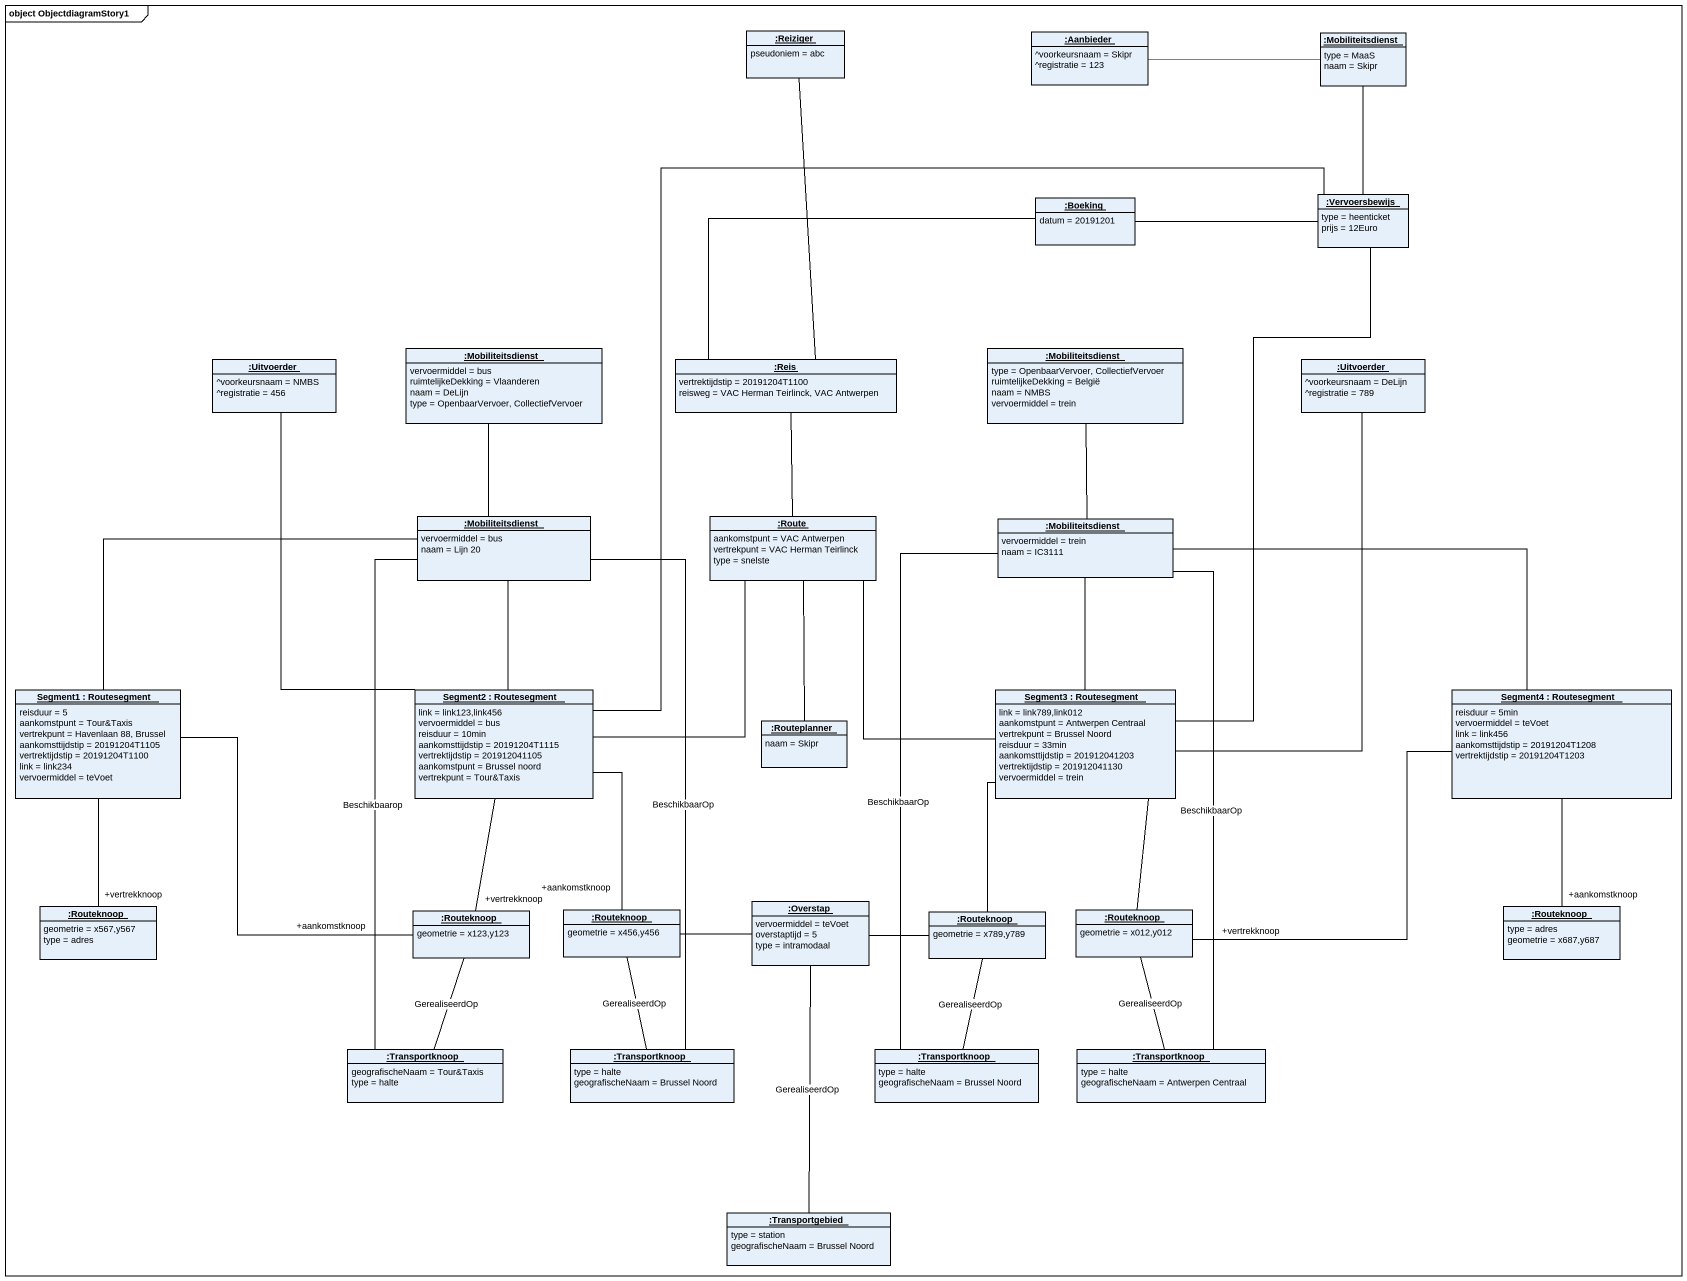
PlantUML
@startuml
mainframe object ObjectdiagramStory1
hide circle
hide empty members
object ":Reiziger" as Reiziger {
  pseudoniem = abc
}
object ":Aanbieder" as Aanbieder {
  ^voorkeursnaam = Skipr
  ^registratie = 123
}
object ":Mobiliteitsdienst" as Mobiliteitsdienst {
  type = MaaS
  naam = Skipr
}
object ":Boeking" as Boeking {
  datum = 20191201
}
object ":Vervoersbewijs" as Vervoersbewijs {
  type = heenticket
  prijs = 12Euro
}
object ":Uitvoerder" as Uitvoerder {
  ^voorkeursnaam = NMBS
  ^registratie = 456
}
object ":Mobiliteitsdienst" as Mobiliteitsdienst_2 {
  vervoermiddel = bus
  ruimtelijkeDekking = Vlaanderen
  naam = DeLijn
  type = OpenbaarVervoer, CollectiefVervoer
}
object ":Reis" as Reis {
  vertrektijdstip = 20191204T1100
  reisweg = VAC Herman Teirlinck, VAC Antwerpen
}
object ":Mobiliteitsdienst" as Mobiliteitsdienst_3 {
  type = OpenbaarVervoer, CollectiefVervoer
  ruimtelijkeDekking = België
  naam = NMBS
  vervoermiddel = trein
}
object ":Uitvoerder" as Uitvoerder_2 {
  ^voorkeursnaam = DeLijn
  ^registratie = 789
}
object ":Mobiliteitsdienst" as Mobiliteitsdienst_4 {
  vervoermiddel = bus
  naam = Lijn 20
}
object ":Route" as Route {
  aankomstpunt = VAC Antwerpen
  vertrekpunt = VAC Herman Teirlinck
  type = snelste
}
object ":Mobiliteitsdienst" as Mobiliteitsdienst_5 {
  vervoermiddel = trein
  naam = IC3111
}
object "Segment1 : Routesegment" as Segment1 {
  reisduur = 5
  aankomstpunt = Tour&Taxis
  vertrekpunt = Havenlaan 88, Brussel
  aankomsttijdstip = 20191204T1105
  vertrektijdstip = 20191204T1100
  link = link234
  vervoermiddel = teVoet
}
object "Segment2 : Routesegment" as Segment2 {
  link = link123,link456
  vervoermiddel = bus
  reisduur = 10min
  aankomsttijdstip = 20191204T1115
  vertrektijdstip = 201912041105
  aankomstpunt = Brussel noord
  vertrekpunt = Tour&Taxis
}
object "Segment3 : Routesegment" as Segment3 {
  link = link789,link012
  aankomstpunt = Antwerpen Centraal
  vertrekpunt = Brussel Noord
  reisduur = 33min
  aankomsttijdstip = 201912041203
  vertrektijdstip = 201912041130
  vervoermiddel = trein
}
object "Segment4 : Routesegment" as Segment4 {
  reisduur = 5min
  vervoermiddel = teVoet
  link = link456
  aankomsttijdstip = 20191204T1208
  vertrektijdstip = 20191204T1203
}
object ":Routeplanner" as Routeplanner {
  naam = Skipr
}
object ":Overstap" as Overstap {
  vervoermiddel = teVoet
  overstaptijd = 5
  type = intramodaal
}
object ":Routeknoop" as Routeknoop {
  geometrie = x567,y567
  type = adres
}
object ":Routeknoop" as Routeknoop_2 {
  geometrie = x123,y123
}
object ":Routeknoop" as Routeknoop_3 {
  geometrie = x456,y456
}
object ":Routeknoop" as Routeknoop_4 {
  geometrie = x789,y789
}
object ":Routeknoop" as Routeknoop_5 {
  geometrie = x012,y012
}
object ":Routeknoop" as Routeknoop_6 {
  type = adres
  geometrie = x687,y687
}
object ":Transportknoop" as Transportknoop {
  geografischeNaam = Tour&Taxis
  type = halte
}
object ":Transportknoop" as Transportknoop_2 {
  type = halte
  geografischeNaam = Brussel Noord
}
object ":Transportknoop" as Transportknoop_3 {
  type = halte
  geografischeNaam = Brussel Noord
}
object ":Transportknoop" as Transportknoop_4 {
  type = halte
  geografischeNaam = Antwerpen Centraal
}
object ":Transportgebied" as Transportgebied {
  type = station
  geografischeNaam = Brussel Noord
}
Reiziger -- Reis
Aanbieder -right- Mobiliteitsdienst
Boeking -right- Vervoersbewijs
Vervoersbewijs -up- Mobiliteitsdienst
Mobiliteitsdienst_2 -- Mobiliteitsdienst_4
Reis -right- Boeking
Reis -- Route
Mobiliteitsdienst_3 -- Mobiliteitsdienst_5
Mobiliteitsdienst_4 -left- Segment1
Mobiliteitsdienst_4 -- Transportknoop : Beschikbaarop
Mobiliteitsdienst_4 -- Transportknoop_2 : BeschikbaarOp
Route -- Segment2
Route -- Segment3
Route -- Routeplanner
Mobiliteitsdienst_5 -right- Segment4
Mobiliteitsdienst_5 -- Transportknoop_3 : BeschikbaarOp
Mobiliteitsdienst_5 -- Transportknoop_4 : BeschikbaarOp
Segment1 -- "+vertrekknoop" Routeknoop
Segment1 -right- "+aankomstknoop" Routeknoop_2
Segment2 -up- Vervoersbewijs
Segment2 -up- Uitvoerder
Segment2 -up- Mobiliteitsdienst_4
Segment2 -- "+vertrekknoop" Routeknoop_2
Segment2 -- "+aankomstknoop" Routeknoop_3
Segment3 -up- Vervoersbewijs
Segment3 -up- Uitvoerder_2
Segment3 -up- Mobiliteitsdienst_5
Segment3 -- Routeknoop_4
Segment3 -- Routeknoop_5
Segment4 -left- "+vertrekknoop" Routeknoop_5
Segment4 -- "+aankomstknoop" Routeknoop_6
Overstap -right- Routeknoop_4
Overstap -- Transportgebied : GerealiseerdOp
Routeknoop_2 -- Transportknoop : GerealiseerdOp
Routeknoop_3 -right- Overstap
Routeknoop_3 -- Transportknoop_2 : GerealiseerdOp
Routeknoop_4 -- Transportknoop_3 : GerealiseerdOp
Routeknoop_5 -- Transportknoop_4 : GerealiseerdOp
@enduml
